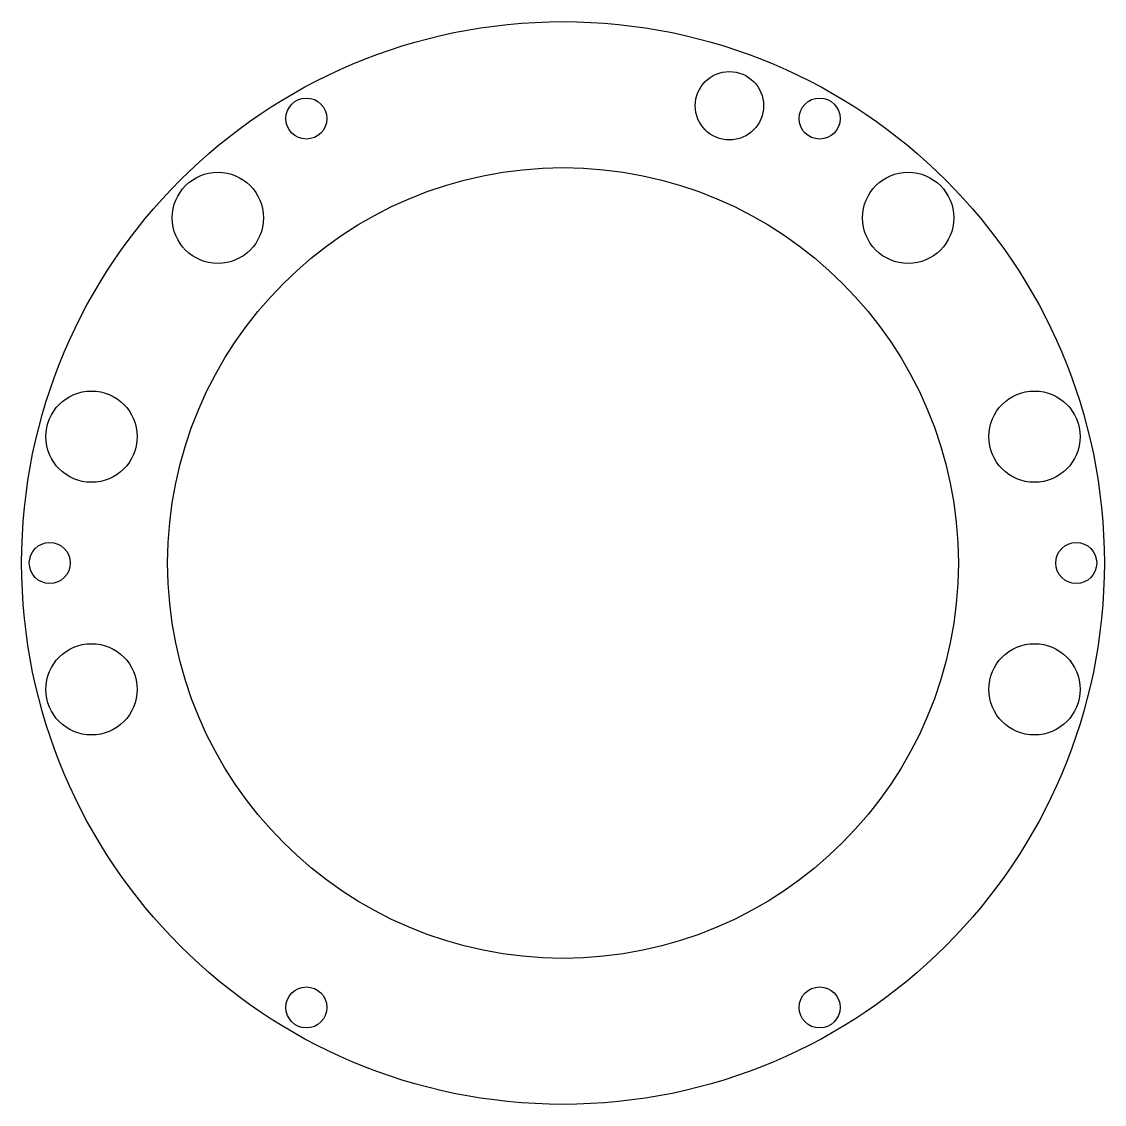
# Model space of a CAD drawing. Header units: inches. Extents: x -1.78 to 1.78, y -1.78 to 1.78.
import ezdxf

# ---------------------------------------------------------------- set-up
doc = ezdxf.new("R2010")
doc.units = ezdxf.units.IN
doc.header["$MEASUREMENT"] = 0

msp = doc.modelspace()

# ---------------------------------------------------------------- linework, layer by layer
for centre, radius in [((0, 0), 1.78), ((0.5472, 1.5035), 0.1125), ((-0.8438, 1.4614), 0.0675), ((0.8437, 1.4614), 0.0675), ((0, 0), 1.3), ((-1.1349, 1.1349), 0.15), ((1.1349, 1.1349), 0.15), ((-1.5503, 0.4154), 0.15), ((1.5503, 0.4154), 0.15), ((-1.6875, 0), 0.0675), ((1.6875, 0), 0.0675), ((-1.5503, -0.4154), 0.15), ((1.5503, -0.4154), 0.15), ((-0.8438, -1.4614), 0.0675), ((0.8437, -1.4614), 0.0675)]:
    msp.add_circle(centre, radius)

doc.saveas('drawing.dxf')
